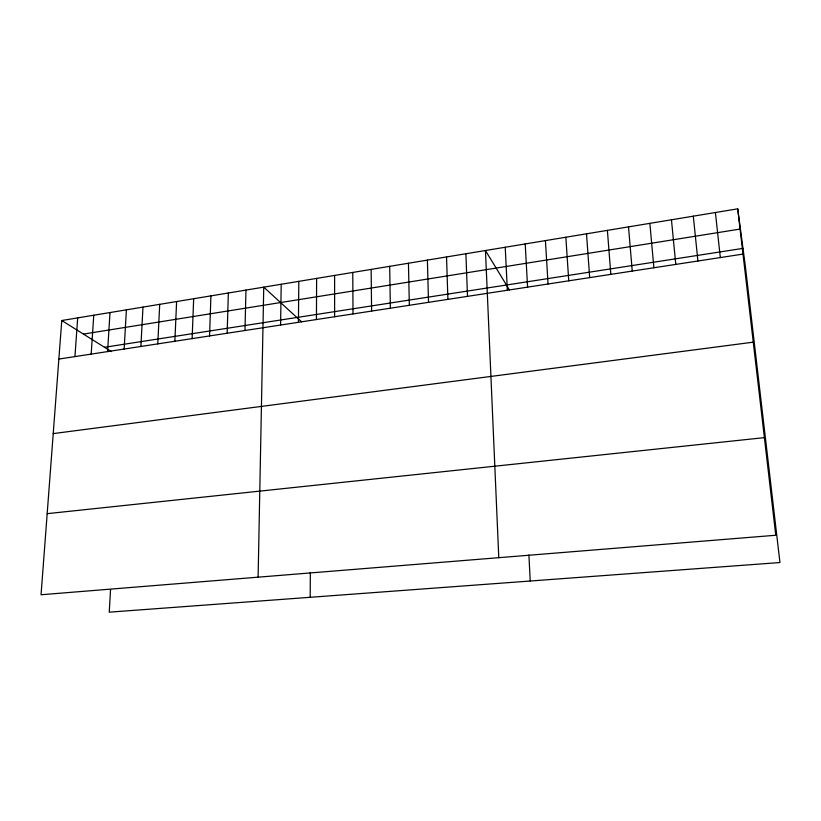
<?xml version="1.0" encoding="UTF-8"?>
<svg xmlns="http://www.w3.org/2000/svg" width="821" height="821" viewBox="0 0 821 821"><rect width="100%" height="100%" fill="white"/><g stroke="black" fill="none" stroke-linecap="round" stroke-linejoin="round"><path stroke-width="1.23" d="M316.434 319.543L316.619 278.411M310.194 597.298L310.338 572.411M298.423 322.304L298.813 281.346M280.597 325.044L281.193 284.261M258.112 577.173L263.746 287.145L301.584 321.811M244.976 330.504L245.961 290.08M227.171 333.234L228.351 292.994M209.56 335.943L210.925 295.868M192.124 338.621L193.674 298.721M174.863 341.269L176.607 301.543M157.786 343.886L159.705 304.334M140.884 346.483L142.977 307.095M124.145 349.048L126.403 309.835M110.548 589.55L109.244 612.168L779.95 562.539L745.314 265.953L737.73 208.832L61.77 320.518L41.05 594.753L775.763 535.251L737.73 208.832M107.582 351.593L110.004 312.544M91.172 354.108L93.768 315.233M74.937 356.601L77.687 317.881M83.444 334.085L740.409 229.008M104.503 347.283L742.984 248.383M58.855 359.064L743.005 254.089M53.232 433.601L753.268 342.162M47.177 513.659L764.392 437.634M61.77 320.518L111.358 351.573M509.431 289.916L485.457 250.518L498.788 557.685M715.389 212.526L720.335 257.568M693.293 216.169L697.932 261.006M671.455 219.782L675.786 264.403M649.863 223.353L653.896 267.759M628.506 226.873L632.252 271.084M607.386 230.362L610.845 274.368M586.502 233.821L589.683 277.611M565.854 237.228L568.748 280.823M545.421 240.604L548.059 284.004M525.214 243.94L527.585 287.145M528.898 554.986L530.233 581.011M505.233 247.244L507.337 290.244M465.897 253.74L467.508 296.36M446.542 256.942L447.907 299.367M427.392 260.103L428.521 302.344M408.448 263.233L409.34 305.289M389.698 266.332L390.365 308.193M371.143 269.401L371.595 311.077M352.773 272.439L353.009 313.93M334.609 275.435L334.629 316.752"/></g></svg>
